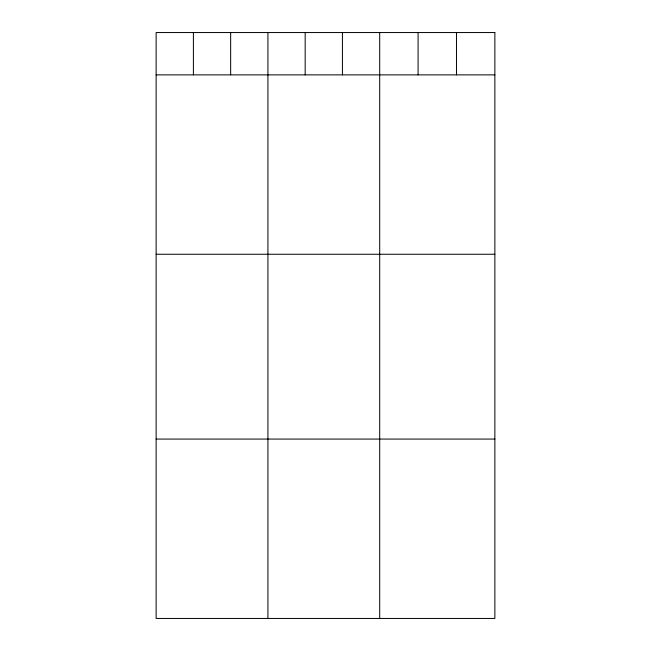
<?xml version="1.0" encoding="UTF-8"?>
<svg xmlns="http://www.w3.org/2000/svg" width="651" height="651" viewBox="0 0 651 651"><rect width="100%" height="100%" fill="white"/><g stroke="black" fill="none" stroke-linecap="round" stroke-linejoin="round"><path stroke-width="0.98" d="M156.134 74.873L494.866 74.873M156.134 254.256L494.866 254.256M156.134 439.067L494.866 439.067M456.473 32.55L456.473 74.873M418.088 32.55L418.088 74.873M379.696 32.55L379.696 618.45M342.434 32.55L342.434 74.873M305.173 32.55L305.173 74.873M267.919 32.55L267.919 618.45M230.657 32.55L230.657 74.873M193.396 32.55L193.396 74.873M494.866 32.55L156.134 32.55L156.134 618.45L494.866 618.45L494.866 32.55"/></g></svg>
